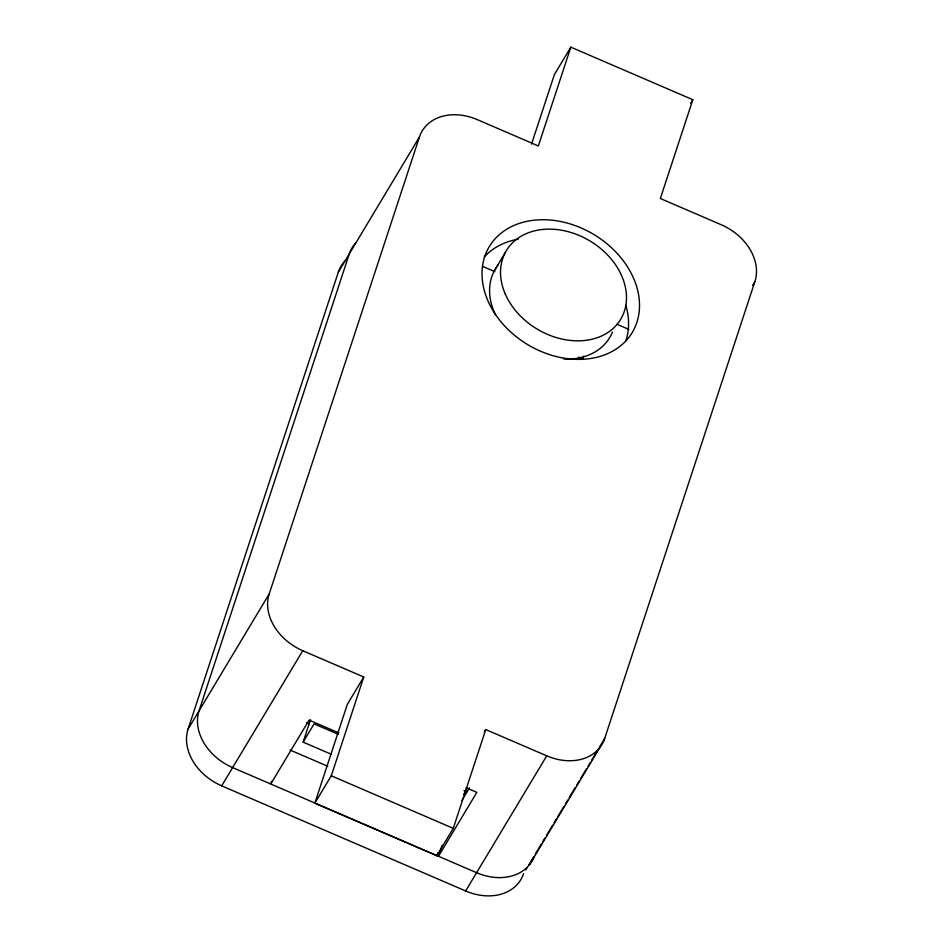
<?xml version="1.0" encoding="UTF-8"?>
<svg xmlns="http://www.w3.org/2000/svg" width="943" height="943" viewBox="0 0 943 943"><rect width="100%" height="100%" fill="white"/><g stroke="black" fill="none" stroke-linecap="round" stroke-linejoin="round"><path stroke-width="1.41" d="M523.577 873.619A50.109 38.616 31 0 1 465.642 890.958L221.664 785.849A50.109 38.616 31 0 1 188.093 729.092L338.325 272.15A50.109 38.616 31 0 1 344.914 261.022M188.093 729.092L269.191 593.96L419.423 137.018A50.109 38.616 31 0 1 477.358 119.667L538.347 145.953L570.833 47.15L692.822 99.71L660.348 198.501L721.336 224.788A50.109 38.616 31 0 1 754.907 281.544L604.675 738.487L599.394 747.28M271.643 781.264L270.747 784.01L309.104 720.098L338.855 732.923M331.464 754.341L303.127 742.129L310.483 719.757M604.675 738.487A50.109 38.616 31 0 1 546.74 755.826L485.751 729.552L453.265 828.343L436.821 855.737L314.832 803.188L347.319 704.386L363.75 676.991L302.762 650.717A50.109 38.616 31 0 1 269.191 593.96M531.522 144.114L554.401 74.544L570.833 47.15M314.832 803.188L331.276 775.794L363.75 676.991M583.693 356.089L582.774 358.882L578.743 357.138M436.821 855.737L437.741 852.955M442.09 845.293L438.483 856.279L476.84 792.356L466.019 787.7M338.325 272.15L419.423 137.018M494.356 270.771L505.307 252.5M221.664 785.849L302.762 650.717M303.127 742.129L314.09 723.87L338.372 734.326M690.582 103.435L692.822 99.71M484.254 732.039L485.751 729.552M752.644 285.316L754.907 281.544M463.65 794.43L466.573 789.562M461.94 800.43L469.461 787.9M465.642 890.958L546.74 755.826M525.758 869.965L527.22 867.536M528.681 865.096L533.797 856.574M535.282 854.099L541.317 844.044M542.826 841.533L545.089 837.761M546.598 835.25L552.633 825.196M554.142 822.685L556.405 818.913M557.914 816.402L563.949 806.348M565.446 803.837L567.71 800.065M569.218 797.554L575.254 787.499M576.762 784.989L579.026 781.217M580.534 778.706L586.57 768.651M588.078 766.129L590.342 762.368M591.85 759.846L597.886 749.791M529.825 864.271L599.96 747.398M482.946 266.527L494.886 271.667M616.875 324.227L628.804 329.366M306.534 722.656L309.233 723.823M463.956 790.482L466.655 791.637M290.102 750.05L327.775 766.282M331.276 775.794L453.265 828.343M534.044 856.715A50.109 38.616 31 0 1 476.604 872.699L232.615 767.59A50.109 38.616 31 0 1 199.056 710.833L349.287 253.879A50.109 38.616 31 0 1 355.876 242.764M484.242 256.956A83.385 64.242 31 0 1 518.202 239.168M625.869 305.391A83.385 64.242 31 0 1 625.928 340.6M612.467 332.077A66.67 51.37 31 0 1 563.749 359.012M495.582 314.986A66.67 51.37 31 0 1 497.998 265.113M492.623 309.952A83.385 64.242 31 0 0 629.052 337.181A83.385 64.242 31 0 0 560.649 221.522A83.385 64.242 31 0 0 492.623 309.952M505.33 294.133A66.67 51.37 31 0 0 613.504 328.117A66.67 51.37 31 0 0 571.706 232.709A66.67 51.37 31 0 0 505.33 294.133"/></g></svg>
